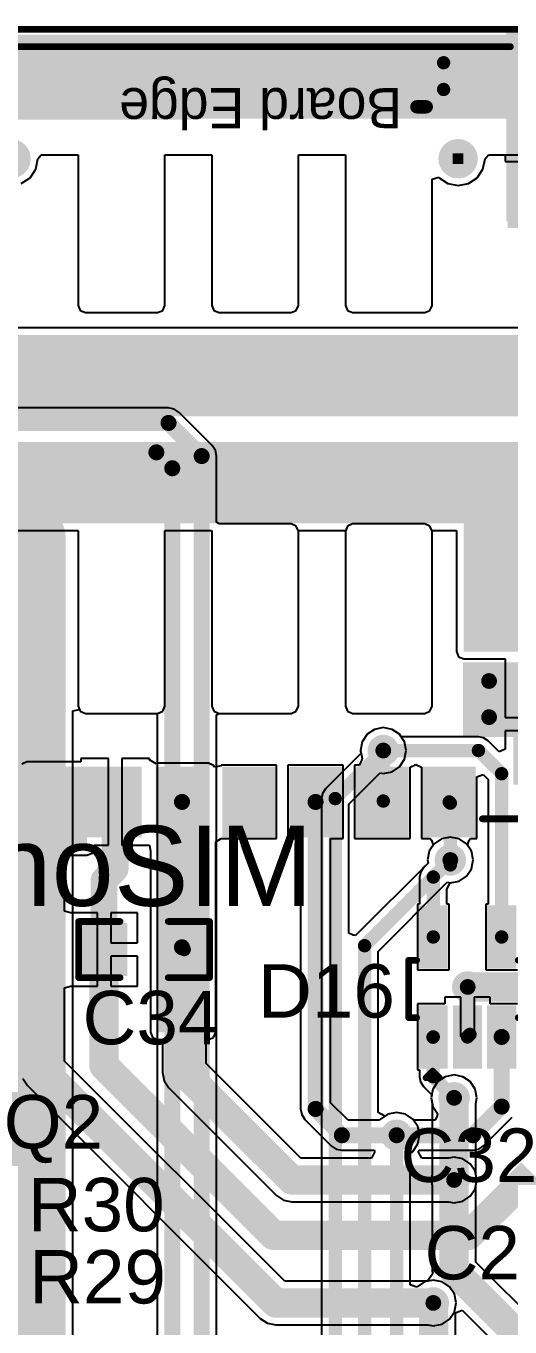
# Model space of a CAD drawing. Header units: millimetres. Extents: x -0.27 to 4.7, y -0.39 to 2.83.
# Drawn here: x 0.64 to 1.003, y 1.792 to 2.766 of the extents above; entities that cross this region are included whole.
import ezdxf

# ---------------------------------------------------------------- set-up
doc = ezdxf.new("R2010")
doc.units = ezdxf.units.MM
doc.header["$MEASUREMENT"] = 0
for name, color, linetype in [('BottomLayer', 5, 'Continuous'), ('BottomSolder', 6, 'Continuous'), ('PadHoleLayer', 156, 'Continuous'), ('TopLayer', 1, 'Continuous'), ('TopOverlay', 2, 'Continuous'), ('TopPaste', 8, 'Continuous'), ('TopSolder', 216, 'Continuous'), ('ViaHoleLayer', 16, 'Continuous')]:
    doc.layers.add(name, color=color, linetype=linetype)
doc.styles.add('Arial', font='', dxfattribs={"height": 0.2})
doc.styles.get('Arial').set_extended_font_data('Arial')

# ---------------------------------------------------------------- blocks, each defined once
blk = doc.blocks.new('XKNANO_113_9')
at = {"layer": 'BottomSolder'}
for points in [[(-0.20085, -0.21214), (-0.19285, -0.21214), (-0.19285, -0.22014), (-0.20085, -0.22014)], [(0.1338, -0.21214), (0.1418, -0.21214), (0.1418, -0.22014), (0.1338, -0.22014)]]:
    blk.add_hatch(color=6, dxfattribs=at).paths.add_polyline_path(points)
at = {"layer": 'PadHoleLayer'}
h = blk.add_hatch(color=156, dxfattribs=at)
edge = h.paths.add_edge_path()
edge.add_arc((-0.19685, -0.21614), 0.01476, 0, 360)
h = blk.add_hatch(color=156, dxfattribs=at)
edge = h.paths.add_edge_path()
edge.add_arc((0.1378, -0.21614), 0.01476, 0, 360)
at = {"layer": 'TopLayer'}
for points in [[(-0.20591, 0.2878), (-0.17441, 0.2878), (-0.17441, 0.24291), (-0.20591, 0.24291)], [(-0.15591, 0.2878), (-0.12441, 0.2878), (-0.12441, 0.24291), (-0.15591, 0.24291)], [(-0.10591, 0.2878), (-0.07441, 0.2878), (-0.07441, 0.24291), (-0.10591, 0.24291)], [(-0.05591, 0.2878), (-0.02441, 0.2878), (-0.02441, 0.24291), (-0.05591, 0.24291)], [(-0.00591, 0.2878), (0.02559, 0.2878), (0.02559, 0.24291), (-0.00591, 0.24291)], [(0.04409, 0.2878), (0.07559, 0.2878), (0.07559, 0.24291), (0.04409, 0.24291)], [(0.0815, 0.2878), (0.11299, 0.2878), (0.11299, 0.24291), (0.0815, 0.24291)], [(-0.26969, 0.24843), (-0.24213, 0.24843), (-0.24213, 0.16575), (-0.26969, 0.16575)], [(0.24213, 0.24843), (0.26969, 0.24843), (0.26969, 0.16575), (0.24213, 0.16575)], [(-0.26969, -0.22402), (-0.24213, -0.22402), (-0.24213, -0.30669), (-0.26969, -0.30669)], [(0.24213, -0.22402), (0.26969, -0.22402), (0.26969, -0.30669), (0.24213, -0.30669)]]:
    blk.add_hatch(color=1, dxfattribs=at).paths.add_polyline_path(points)
at = {"layer": 'TopPaste'}
for points in [[(-0.20591, 0.2878), (-0.17441, 0.2878), (-0.17441, 0.24291), (-0.20591, 0.24291)], [(-0.15591, 0.2878), (-0.12441, 0.2878), (-0.12441, 0.24291), (-0.15591, 0.24291)], [(-0.10591, 0.2878), (-0.07441, 0.2878), (-0.07441, 0.24291), (-0.10591, 0.24291)], [(-0.05591, 0.2878), (-0.02441, 0.2878), (-0.02441, 0.24291), (-0.05591, 0.24291)], [(-0.00591, 0.2878), (0.02559, 0.2878), (0.02559, 0.24291), (-0.00591, 0.24291)], [(0.04409, 0.2878), (0.07559, 0.2878), (0.07559, 0.24291), (0.04409, 0.24291)], [(0.0815, 0.2878), (0.11299, 0.2878), (0.11299, 0.24291), (0.0815, 0.24291)], [(-0.26969, 0.24843), (-0.24213, 0.24843), (-0.24213, 0.16575), (-0.26969, 0.16575)], [(0.24213, 0.24843), (0.26969, 0.24843), (0.26969, 0.16575), (0.24213, 0.16575)], [(-0.26969, -0.22402), (-0.24213, -0.22402), (-0.24213, -0.30669), (-0.26969, -0.30669)], [(0.24213, -0.22402), (0.26969, -0.22402), (0.26969, -0.30669), (0.24213, -0.30669)]]:
    blk.add_hatch(color=8, dxfattribs=at).paths.add_polyline_path(points)
at = {"layer": 'TopSolder'}
for points in [[(-0.20991, 0.2918), (-0.17041, 0.2918), (-0.17041, 0.23891), (-0.20991, 0.23891)], [(-0.15991, 0.2918), (-0.12041, 0.2918), (-0.12041, 0.23891), (-0.15991, 0.23891)], [(-0.10991, 0.2918), (-0.07041, 0.2918), (-0.07041, 0.23891), (-0.10991, 0.23891)], [(-0.05991, 0.2918), (-0.02041, 0.2918), (-0.02041, 0.23891), (-0.05991, 0.23891)], [(-0.00991, 0.2918), (0.02959, 0.2918), (0.02959, 0.23891), (-0.00991, 0.23891)], [(0.04009, 0.2918), (0.07959, 0.2918), (0.07959, 0.23891), (0.04009, 0.23891)], [(0.0775, 0.2918), (0.11699, 0.2918), (0.11699, 0.23891), (0.0775, 0.23891)], [(-0.27369, 0.25243), (-0.23813, 0.25243), (-0.23813, 0.16175), (-0.27369, 0.16175)], [(0.23813, 0.25243), (0.27369, 0.25243), (0.27369, 0.16175), (0.23813, 0.16175)], [(-0.20085, -0.21214), (-0.19285, -0.21214), (-0.19285, -0.22014), (-0.20085, -0.22014)], [(0.1338, -0.21214), (0.1418, -0.21214), (0.1418, -0.22014), (0.1338, -0.22014)], [(-0.27369, -0.22002), (-0.23813, -0.22002), (-0.23813, -0.31069), (-0.27369, -0.31069)], [(0.23813, -0.22002), (0.27369, -0.22002), (0.27369, -0.31069), (0.23813, -0.31069)]]:
    blk.add_hatch(color=216, dxfattribs=at).paths.add_polyline_path(points)
at = {"layer": 'TopOverlay'}
for points, const_width in [([(-0.215, 0.278), (-0.26, 0.278)], 0.005), ([(-0.26, 0.278), (-0.26, 0.258)], 0.005), ([(0.259, 0.278), (0.214, 0.278)], 0.005), ([(0.259, 0.278), (0.259, 0.258)], 0.005), ([(-0.173, -0.255), (-0.186, -0.268)], 0.01), ([(-0.166, -0.255), (-0.173, -0.255)], 0.01), ([(-0.186, -0.268), (-0.186, -0.288)], 0.01), ([(0.236, -0.3), (-0.236, -0.3)], 0.005), ([(0.256, -0.313), (-0.257, -0.313)], 0.005)]:
    blk.add_lwpolyline(points, dxfattribs=dict(at, const_width=const_width))
for points, const_width in [([(-0.26125, 0.278, 1), (-0.25875, 0.278, 1)], 0.0025), ([(-0.26125, 0.278, 1), (-0.25875, 0.278, 1)], 0.0025), ([(-0.21625, 0.278, 1), (-0.21375, 0.278, 1)], 0.0025), ([(0.21275, 0.278, 1), (0.21525, 0.278, 1)], 0.0025), ([(0.25775, 0.278, 1), (0.26025, 0.278, 1)], 0.0025), ([(0.25775, 0.278, 1), (0.26025, 0.278, 1)], 0.0025), ([(-0.26125, 0.258, 1), (-0.25875, 0.258, 1)], 0.0025), ([(0.25775, 0.258, 1), (0.26025, 0.258, 1)], 0.0025), ([(-0.1755, -0.255, 1), (-0.1705, -0.255, 1)], 0.005), ([(-0.1755, -0.255, 1), (-0.1705, -0.255, 1)], 0.005), ([(-0.1685, -0.255, 1), (-0.1635, -0.255, 1)], 0.005), ([(-0.1885, -0.268, 1), (-0.1835, -0.268, 1)], 0.005), ([(-0.1885, -0.268, 1), (-0.1835, -0.268, 1)], 0.005), ([(-0.1885, -0.288, 1), (-0.1835, -0.288, 1)], 0.005), ([(-0.23725, -0.3, 1), (-0.23475, -0.3, 1)], 0.0025), ([(0.23475, -0.3, 1), (0.23725, -0.3, 1)], 0.0025), ([(-0.25825, -0.313, 1), (-0.25575, -0.313, 1)], 0.0025), ([(0.25475, -0.313, 1), (0.25725, -0.313, 1)], 0.0025)]:
    blk.add_lwpolyline(points, format="xyb", close=True, dxfattribs=dict(at, const_width=const_width))
blk.add_text('Board Edge', height=0.03, dxfattribs=at).set_placement((-0.155, -0.269))
blk = doc.blocks.new('SOT_323_5_151')
at = {"layer": 'TopLayer'}
for points in [[(-0.05709, 0.03248), (-0.01772, 0.03248), (-0.01772, 0.0187), (-0.05709, 0.0187)], [(0.01772, 0.03248), (0.05709, 0.03248), (0.05709, 0.0187), (0.01772, 0.0187)], [(-0.05709, 0.00689), (-0.01772, 0.00689), (-0.01772, -0.00689), (-0.05709, -0.00689)], [(-0.05709, -0.0187), (-0.01772, -0.0187), (-0.01772, -0.03248), (-0.05709, -0.03248)], [(0.01772, -0.0187), (0.05709, -0.0187), (0.05709, -0.03248), (0.01772, -0.03248)]]:
    blk.add_hatch(color=1, dxfattribs=at).paths.add_polyline_path(points)
at = {"layer": 'TopPaste'}
for points in [[(-0.05709, 0.03248), (-0.01772, 0.03248), (-0.01772, 0.0187), (-0.05709, 0.0187)], [(0.01772, 0.03248), (0.05709, 0.03248), (0.05709, 0.0187), (0.01772, 0.0187)], [(-0.05709, 0.00689), (-0.01772, 0.00689), (-0.01772, -0.00689), (-0.05709, -0.00689)], [(-0.05709, -0.0187), (-0.01772, -0.0187), (-0.01772, -0.03248), (-0.05709, -0.03248)], [(0.01772, -0.0187), (0.05709, -0.0187), (0.05709, -0.03248), (0.01772, -0.03248)]]:
    blk.add_hatch(color=8, dxfattribs=at).paths.add_polyline_path(points)
at = {"layer": 'TopSolder'}
for points in [[(-0.06109, 0.03648), (-0.01372, 0.03648), (-0.01372, 0.0147), (-0.06109, 0.0147)], [(0.01372, 0.03648), (0.06109, 0.03648), (0.06109, 0.0147), (0.01372, 0.0147)], [(-0.06109, 0.01089), (-0.01372, 0.01089), (-0.01372, -0.01089), (-0.06109, -0.01089)], [(-0.06109, -0.0147), (-0.01372, -0.0147), (-0.01372, -0.03648), (-0.06109, -0.03648)], [(0.01372, -0.0147), (0.06109, -0.0147), (0.06109, -0.03648), (0.01372, -0.03648)]]:
    blk.add_hatch(color=216, dxfattribs=at).paths.add_polyline_path(points)
at = {"layer": 'TopOverlay', "const_width": 0.005}
for points in [[(-0.023, 0.044), (0.02, 0.044)], [(-0.023, 0.044), (-0.023, 0.038)], [(0.02, 0.044), (0.02, 0.038)], [(-0.068, 0.031), (-0.068, 0.021)], [(-0.068, 0.031), (-0.063, 0.026)], [(-0.063, 0.026), (-0.068, 0.021)], [(-0.023, -0.038), (-0.023, -0.044)], [(0.02, -0.038), (0.02, -0.044)], [(-0.023, -0.044), (0.02, -0.044)]]:
    blk.add_lwpolyline(points, dxfattribs=at)
at = {"layer": 'TopOverlay', "const_width": 0.0025}
for points in [[(-0.02425, 0.044, 1), (-0.02175, 0.044, 1)], [(-0.02425, 0.044, 1), (-0.02175, 0.044, 1)], [(-0.02425, 0.038, 1), (-0.02175, 0.038, 1)], [(0.01875, 0.044, 1), (0.02125, 0.044, 1)], [(0.01875, 0.044, 1), (0.02125, 0.044, 1)], [(0.01875, 0.038, 1), (0.02125, 0.038, 1)], [(-0.06925, 0.031, 1), (-0.06675, 0.031, 1)], [(-0.06925, 0.031, 1), (-0.06675, 0.031, 1)], [(-0.06925, 0.021, 1), (-0.06675, 0.021, 1)], [(-0.06925, 0.021, 1), (-0.06675, 0.021, 1)], [(-0.06425, 0.026, 1), (-0.06175, 0.026, 1)], [(-0.06425, 0.026, 1), (-0.06175, 0.026, 1)], [(-0.02425, -0.038, 1), (-0.02175, -0.038, 1)], [(0.01875, -0.038, 1), (0.02125, -0.038, 1)], [(-0.02425, -0.044, 1), (-0.02175, -0.044, 1)], [(-0.02425, -0.044, 1), (-0.02175, -0.044, 1)], [(0.01875, -0.044, 1), (0.02125, -0.044, 1)], [(0.01875, -0.044, 1), (0.02125, -0.044, 1)]]:
    blk.add_lwpolyline(points, format="xyb", close=True, dxfattribs=at)
blk = doc.blocks.new('C___0603_183')
at = {"layer": 'TopLayer'}
for points in [[(-0.015, 0.0175), (-0.015, -0.0175), (-0.045, -0.0175), (-0.045, 0.0175)], [(0.045, 0.0175), (0.045, -0.0175), (0.015, -0.0175), (0.015, 0.0175)]]:
    blk.add_hatch(color=1, dxfattribs=at).paths.add_polyline_path(points)
at = {"layer": 'TopPaste'}
for points in [[(-0.015, 0.0175), (-0.015, -0.0175), (-0.045, -0.0175), (-0.045, 0.0175)], [(0.045, 0.0175), (0.045, -0.0175), (0.015, -0.0175), (0.015, 0.0175)]]:
    blk.add_hatch(color=8, dxfattribs=at).paths.add_polyline_path(points)
at = {"layer": 'TopSolder'}
for points in [[(-0.01264, 0.01986), (-0.01264, -0.01986), (-0.04736, -0.01986), (-0.04736, 0.01986)], [(0.04736, 0.01986), (0.04736, -0.01986), (0.01264, -0.01986), (0.01264, 0.01986)]]:
    blk.add_hatch(color=216, dxfattribs=at).paths.add_polyline_path(points)
at = {"layer": 'TopOverlay', "const_width": 0.005}
for points in [[(-0.049, 0.021), (-0.018, 0.021)], [(-0.049, -0.021), (-0.049, 0.021)], [(0.018, 0.021), (0.049, 0.021)], [(0.049, -0.021), (0.049, 0.021)], [(-0.049, -0.021), (-0.018, -0.021)], [(0.018, -0.021), (0.049, -0.021)]]:
    blk.add_lwpolyline(points, dxfattribs=at)
at = {"layer": 'TopOverlay', "const_width": 0.0025}
for points in [[(-0.05025, 0.021, 1), (-0.04775, 0.021, 1)], [(-0.05025, 0.021, 1), (-0.04775, 0.021, 1)], [(-0.01925, 0.021, 1), (-0.01675, 0.021, 1)], [(0.01675, 0.021, 1), (0.01925, 0.021, 1)], [(0.04775, 0.021, 1), (0.05025, 0.021, 1)], [(0.04775, 0.021, 1), (0.05025, 0.021, 1)], [(-0.05025, -0.021, 1), (-0.04775, -0.021, 1)], [(-0.05025, -0.021, 1), (-0.04775, -0.021, 1)], [(-0.01925, -0.021, 1), (-0.01675, -0.021, 1)], [(0.01675, -0.021, 1), (0.01925, -0.021, 1)], [(0.04775, -0.021, 1), (0.05025, -0.021, 1)], [(0.04775, -0.021, 1), (0.05025, -0.021, 1)]]:
    blk.add_lwpolyline(points, format="xyb", close=True, dxfattribs=at)

msp = doc.modelspace()

# ---------------------------------------------------------------- hatches: boundary and pattern name
at = {"layer": 'BottomLayer'}
msp.add_hatch(color=5, dxfattribs=at).paths.add_polyline_path([(1, 2.62), (1.27382, 2.62), (1.27382, 2.76295), (1, 2.76295)])
h = msp.add_hatch(color=5, dxfattribs=at)
edge = h.paths.add_edge_path()
edge.add_arc((0.987, 2.276), 0.01181, 0, 360)
h = msp.add_hatch(color=5, dxfattribs=at)
edge = h.paths.add_edge_path()
edge.add_arc((0.987, 2.24895), 0.01181, 0, 360)
h = msp.add_hatch(color=5, dxfattribs=at)
edge = h.paths.add_edge_path()
edge.add_arc((0.90782, 2.22395), 0.01181, 0, 360)
h = msp.add_hatch(color=5, dxfattribs=at)
edge = h.paths.add_edge_path()
edge.add_arc((0.958, 2.142), 0.01181, 0, 360)
h = msp.add_hatch(color=5, dxfattribs=at)
edge = h.paths.add_edge_path()
edge.add_arc((0.971, 2.04695), 0.01181, 0, 360)
h = msp.add_hatch(color=5, dxfattribs=at)
edge = h.paths.add_edge_path()
edge.add_arc((0.96082, 1.96395), 0.01181, 0, 360)
h = msp.add_hatch(color=5, dxfattribs=at)
edge = h.paths.add_edge_path()
edge.add_arc((0.91782, 1.93595), 0.01181, 0, 360)
h = msp.add_hatch(color=5, dxfattribs=at)
edge = h.paths.add_edge_path()
edge.add_arc((0.96082, 1.90245), 0.01181, 0, 360)
h = msp.add_hatch(color=5, dxfattribs=at)
edge = h.paths.add_edge_path()
edge.add_arc((0.94527, 1.8104), 0.01181, 0, 360)
at = {"layer": 'BottomSolder'}
h = msp.add_hatch(color=6, dxfattribs=at)
edge = h.paths.add_edge_path()
edge.add_arc((0.987, 2.276), 0.00591, 0, 360)
h = msp.add_hatch(color=6, dxfattribs=at)
edge = h.paths.add_edge_path()
edge.add_arc((0.987, 2.24895), 0.00591, 0, 360)
h = msp.add_hatch(color=6, dxfattribs=at)
edge = h.paths.add_edge_path()
edge.add_arc((0.90782, 2.22395), 0.00591, 0, 360)
h = msp.add_hatch(color=6, dxfattribs=at)
edge = h.paths.add_edge_path()
edge.add_arc((0.958, 2.142), 0.00591, 0, 360)
h = msp.add_hatch(color=6, dxfattribs=at)
edge = h.paths.add_edge_path()
edge.add_arc((0.971, 2.04695), 0.00591, 0, 360)
h = msp.add_hatch(color=6, dxfattribs=at)
edge = h.paths.add_edge_path()
edge.add_arc((0.96082, 1.96395), 0.00591, 0, 360)
h = msp.add_hatch(color=6, dxfattribs=at)
edge = h.paths.add_edge_path()
edge.add_arc((0.91782, 1.93595), 0.00591, 0, 360)
h = msp.add_hatch(color=6, dxfattribs=at)
edge = h.paths.add_edge_path()
edge.add_arc((0.96082, 1.90245), 0.00591, 0, 360)
h = msp.add_hatch(color=6, dxfattribs=at)
edge = h.paths.add_edge_path()
edge.add_arc((0.94527, 1.8104), 0.00591, 0, 360)
at = {"layer": 'TopLayer'}
for points in [[(0.15397, 2.69695), (1.85, 2.69695), (1.85, 2.75995), (0.15397, 2.75995)], [(1, 2.652), (1.849, 2.652), (1.849, 2.70995), (1, 2.70995)], [(1.001, 2.615), (1.192, 2.615), (1.192, 2.674), (1.001, 2.674)], [(0.466, 2.474), (1.123, 2.474), (1.123, 2.535), (0.466, 2.535)], [(0.543, 2.394), (1.094, 2.394), (1.094, 2.455), (0.543, 2.455)], [(0.968, 2.298), (1.094, 2.298), (1.094, 2.431), (0.968, 2.431)], [(0.96744, 2.2899), (0.96744, 2.234), (1.047, 2.234), (1.047, 2.2899)], [(0.641, 2.151), (0.686, 2.151), (0.686, 2.21), (0.641, 2.21)], [(0.739, 2.013), (0.777, 2.013), (0.777, 2.209), (0.739, 2.209)]]:
    msp.add_hatch(color=1, dxfattribs=at).paths.add_polyline_path(points)
h = msp.add_hatch(color=1, dxfattribs=at)
edge = h.paths.add_edge_path()
edge.add_arc((0.987, 2.276), 0.01181, 0, 360)
h = msp.add_hatch(color=1, dxfattribs=at)
edge = h.paths.add_edge_path()
edge.add_arc((0.987, 2.24895), 0.01181, 0, 360)
h = msp.add_hatch(color=1, dxfattribs=at)
edge = h.paths.add_edge_path()
edge.add_arc((0.90782, 2.22395), 0.01181, 0, 360)
h = msp.add_hatch(color=1, dxfattribs=at)
edge = h.paths.add_edge_path()
edge.add_arc((0.958, 2.142), 0.01181, 0, 360)
h = msp.add_hatch(color=1, dxfattribs=at)
edge = h.paths.add_edge_path()
edge.add_arc((0.971, 2.04695), 0.01181, 0, 360)
h = msp.add_hatch(color=1, dxfattribs=at)
edge = h.paths.add_edge_path()
edge.add_arc((0.96082, 1.96395), 0.01181, 0, 360)
h = msp.add_hatch(color=1, dxfattribs=at)
edge = h.paths.add_edge_path()
edge.add_arc((0.91782, 1.93595), 0.01181, 0, 360)
h = msp.add_hatch(color=1, dxfattribs=at)
edge = h.paths.add_edge_path()
edge.add_arc((0.96082, 1.90245), 0.01181, 0, 360)
h = msp.add_hatch(color=1, dxfattribs=at)
edge = h.paths.add_edge_path()
edge.add_arc((0.94527, 1.8104), 0.01181, 0, 360)
at = {"layer": 'TopSolder'}
h = msp.add_hatch(color=216, dxfattribs=at)
edge = h.paths.add_edge_path()
edge.add_arc((0.987, 2.276), 0.00591, 0, 360)
h = msp.add_hatch(color=216, dxfattribs=at)
edge = h.paths.add_edge_path()
edge.add_arc((0.987, 2.24895), 0.00591, 0, 360)
h = msp.add_hatch(color=216, dxfattribs=at)
edge = h.paths.add_edge_path()
edge.add_arc((0.90782, 2.22395), 0.00591, 0, 360)
h = msp.add_hatch(color=216, dxfattribs=at)
edge = h.paths.add_edge_path()
edge.add_arc((0.958, 2.142), 0.00591, 0, 360)
h = msp.add_hatch(color=216, dxfattribs=at)
edge = h.paths.add_edge_path()
edge.add_arc((0.971, 2.04695), 0.00591, 0, 360)
h = msp.add_hatch(color=216, dxfattribs=at)
edge = h.paths.add_edge_path()
edge.add_arc((0.96082, 1.96395), 0.00591, 0, 360)
h = msp.add_hatch(color=216, dxfattribs=at)
edge = h.paths.add_edge_path()
edge.add_arc((0.91782, 1.93595), 0.00591, 0, 360)
h = msp.add_hatch(color=216, dxfattribs=at)
edge = h.paths.add_edge_path()
edge.add_arc((0.96082, 1.90245), 0.00591, 0, 360)
h = msp.add_hatch(color=216, dxfattribs=at)
edge = h.paths.add_edge_path()
edge.add_arc((0.94527, 1.8104), 0.00591, 0, 360)
at = {"layer": 'ViaHoleLayer'}
h = msp.add_hatch(color=16, dxfattribs=at)
edge = h.paths.add_edge_path()
edge.add_arc((0.987, 2.276), 0.00591, 0, 360)
h = msp.add_hatch(color=16, dxfattribs=at)
edge = h.paths.add_edge_path()
edge.add_arc((0.987, 2.24895), 0.00591, 0, 360)
h = msp.add_hatch(color=16, dxfattribs=at)
edge = h.paths.add_edge_path()
edge.add_arc((0.90782, 2.22395), 0.00591, 0, 360)
h = msp.add_hatch(color=16, dxfattribs=at)
edge = h.paths.add_edge_path()
edge.add_arc((0.958, 2.142), 0.00591, 0, 360)
h = msp.add_hatch(color=16, dxfattribs=at)
edge = h.paths.add_edge_path()
edge.add_arc((0.971, 2.04695), 0.00591, 0, 360)
h = msp.add_hatch(color=16, dxfattribs=at)
edge = h.paths.add_edge_path()
edge.add_arc((0.96082, 1.96395), 0.00591, 0, 360)
h = msp.add_hatch(color=16, dxfattribs=at)
edge = h.paths.add_edge_path()
edge.add_arc((0.91782, 1.93595), 0.00591, 0, 360)
h = msp.add_hatch(color=16, dxfattribs=at)
edge = h.paths.add_edge_path()
edge.add_arc((0.96082, 1.90245), 0.00591, 0, 360)
h = msp.add_hatch(color=16, dxfattribs=at)
edge = h.paths.add_edge_path()
edge.add_arc((0.94527, 1.8104), 0.00591, 0, 360)

# ---------------------------------------------------------------- linework, layer by layer
at = {"layer": 'BottomLayer'}
for p, q in [((0.64933, 2.66695), (0.65183, 2.67)), ((0.65183, 2.67), (0.67947, 2.67)), ((0.67947, 2.67), (0.67947, 2.55716)), ((0.74429, 2.55716), (0.74429, 2.67)), ((0.74429, 2.67), (0.77947, 2.67)), ((0.77947, 2.67), (0.77947, 2.55716)), ((0.84429, 2.55716), (0.84429, 2.67)), ((0.84429, 2.67), (0.87947, 2.67)), ((0.87947, 2.67), (0.87947, 2.55716)), ((0.98397, 2.66695), (0.98648, 2.67)), ((0.98648, 2.67), (1.15184, 2.67)), ((0.64343, 2.6527), (0.64779, 2.65924)), ((0.64779, 2.65924), (0.64933, 2.66695)), ((0.97807, 2.6527), (0.98244, 2.65924)), ((0.98244, 2.65924), (0.98397, 2.66695)), ((0.63689, 2.64833), (0.64343, 2.6527)), ((0.94429, 2.65161), (0.94929, 2.65312)), ((0.94429, 2.55716), (0.94429, 2.65161)), ((0.94929, 2.65312), (0.94957, 2.6527)), ((0.94957, 2.6527), (0.95611, 2.64833)), ((0.97153, 2.64833), (0.97807, 2.6527)), ((0.95611, 2.64833), (0.96382, 2.6468)), ((0.96382, 2.6468), (0.97153, 2.64833)), ((0.67947, 2.55716), (0.68105, 2.55333)), ((0.68105, 2.55333), (0.68488, 2.55175)), ((0.68488, 2.55175), (0.73888, 2.55175)), ((0.73888, 2.55175), (0.7427, 2.55333)), ((0.7427, 2.55333), (0.74429, 2.55716)), ((0.77947, 2.55716), (0.78105, 2.55333)), ((0.78105, 2.55333), (0.78488, 2.55175)), ((0.78488, 2.55175), (0.83888, 2.55175)), ((0.83888, 2.55175), (0.8427, 2.55333)), ((0.8427, 2.55333), (0.84429, 2.55716)), ((0.87947, 2.55716), (0.88105, 2.55333)), ((0.88105, 2.55333), (0.88488, 2.55175)), ((0.88488, 2.55175), (0.93888, 2.55175)), ((0.93888, 2.55175), (0.9427, 2.55333)), ((0.9427, 2.55333), (0.94429, 2.55716)), ((0.74708, 2.48037), (0.34994, 2.48037)), ((0.75138, 2.47952), (0.74708, 2.48037)), ((0.74708, 2.48037), (0.74708, 2.48037)), ((0.75501, 2.47709), (0.75138, 2.47952)), ((0.77981, 2.4523), (0.75501, 2.47709)), ((0.78224, 2.44866), (0.77981, 2.4523)), ((0.77981, 2.4523), (0.77981, 2.4523)), ((0.78309, 2.44436), (0.78224, 2.44866)), ((0.78309, 2.39477), (0.78309, 2.44436)), ((0.78309, 2.44436), (0.78309, 2.44436)), ((0.78488, 2.39357), (0.78309, 2.39477)), ((0.83888, 2.39357), (0.78488, 2.39357)), ((0.8427, 2.39199), (0.83888, 2.39357)), ((0.84429, 2.38816), (0.8427, 2.39199)), ((0.84429, 2.25716), (0.84429, 2.38816)), ((0.88105, 2.39199), (0.87947, 2.38816)), ((0.87947, 2.38816), (0.87947, 2.25716)), ((0.88488, 2.39357), (0.88105, 2.39199)), ((0.93888, 2.39357), (0.88488, 2.39357)), ((0.9427, 2.39199), (0.93888, 2.39357)), ((0.94429, 2.38816), (0.9427, 2.39199)), ((0.94429, 2.25716), (0.94429, 2.38816)), ((0.67549, 2.25369), (0.68049, 2.25469)), ((0.67549, 1.34799), (0.67549, 2.25369)), ((0.68049, 2.25469), (0.68105, 2.25333)), ((0.68105, 2.25333), (0.68488, 2.25175)), ((0.68488, 2.25175), (0.73866, 2.25175)), ((0.73866, 2.25175), (0.73866, 1.56489)), ((0.78309, 2.25056), (0.78488, 2.25175)), ((0.78309, 1.57865), (0.78309, 2.25056)), ((0.78488, 2.25175), (0.83888, 2.25175)), ((0.83888, 2.25175), (0.8427, 2.25333)), ((0.8427, 2.25333), (0.84429, 2.25716)), ((0.87947, 2.25716), (0.88105, 2.25333)), ((0.88105, 2.25333), (0.88488, 2.25175)), ((0.88488, 2.25175), (0.93888, 2.25175)), ((0.93888, 2.25175), (0.9427, 2.25333)), ((0.9427, 2.25333), (0.94429, 2.25716)), ((0.90782, 2.24109), (0.90126, 2.23978)), ((0.91438, 2.23978), (0.90782, 2.24109)), ((0.89199, 2.23051), (0.89068, 2.22395)), ((0.8957, 2.23607), (0.89199, 2.23051)), ((0.90126, 2.23978), (0.8957, 2.23607)), ((0.91994, 2.23607), (0.91438, 2.23978)), ((0.92366, 2.23051), (0.91994, 2.23607)), ((0.92496, 2.22395), (0.92366, 2.23051)), ((0.89113, 2.22168), (0.86461, 2.19516)), ((0.89068, 2.22395), (0.89113, 2.22168)), ((0.92366, 2.21739), (0.92496, 2.22395)), ((0.91438, 2.20811), (0.91994, 2.21183)), ((0.91994, 2.21183), (0.92366, 2.21739)), ((0.88202, 2.18373), (0.90555, 2.20726)), ((0.90555, 2.20726), (0.90782, 2.20681)), ((0.90782, 2.20681), (0.91438, 2.20811)), ((0.8624, 2.19185), (0.86163, 2.18795)), ((0.86461, 2.19516), (0.8624, 2.19185)), ((0.86163, 2.18795), (0.86163, 1.55695)), ((0.88202, 2.08716), (0.88202, 2.18373)), ((0.94588, 2.15412), (0.94216, 2.14856)), ((0.95144, 2.15784), (0.94588, 2.15412)), ((0.958, 2.15914), (0.95144, 2.15784)), ((0.96456, 2.15784), (0.958, 2.15914)), ((0.97012, 2.15412), (0.96456, 2.15784)), ((0.97384, 2.14856), (0.97012, 2.15412)), ((0.94216, 2.14856), (0.94086, 2.142)), ((0.97514, 2.142), (0.97384, 2.14856)), ((0.94131, 2.13973), (0.88702, 2.08544)), ((0.94086, 2.142), (0.94131, 2.13973)), ((0.97012, 2.12988), (0.97384, 2.13544)), ((0.97384, 2.13544), (0.97514, 2.142)), ((0.90402, 2.0736), (0.95573, 2.12531)), ((0.95573, 2.12531), (0.958, 2.12486)), ((0.958, 2.12486), (0.96456, 2.12616)), ((0.96456, 2.12616), (0.97012, 2.12988)), ((0.88531, 2.08563), (0.88202, 2.08716)), ((0.88702, 2.08544), (0.88531, 2.08563)), ((0.90402, 1.95296), (0.90402, 2.0736)), ((0.95426, 1.97978), (0.9487, 1.97607)), ((0.96082, 1.98109), (0.95426, 1.97978)), ((0.96738, 1.97978), (0.96082, 1.98109)), ((0.97294, 1.97607), (0.96738, 1.97978)), ((0.94499, 1.97051), (0.94368, 1.96395)), ((0.9487, 1.97607), (0.94499, 1.97051)), ((0.97666, 1.97051), (0.97294, 1.97607)), ((0.97796, 1.96395), (0.97666, 1.97051)), ((0.94368, 1.96395), (0.94451, 1.95979)), ((0.94451, 1.95979), (0.94451, 1.90661)), ((0.97714, 1.95979), (0.97796, 1.96395)), ((0.97714, 1.90661), (0.97714, 1.95979)), ((0.90902, 1.95028), (0.90402, 1.95296)), ((0.91126, 1.95178), (0.90902, 1.95028)), ((0.91782, 1.95309), (0.91126, 1.95178)), ((0.92438, 1.95178), (0.91782, 1.95309)), ((0.92994, 1.94807), (0.92438, 1.95178)), ((0.93366, 1.94251), (0.92994, 1.94807)), ((0.93496, 1.93595), (0.93366, 1.94251)), ((0.92994, 1.92383), (0.93366, 1.92939)), ((0.93366, 1.92939), (0.93496, 1.93595)), ((0.92802, 1.92254), (0.92994, 1.92383)), ((0.92802, 1.82384), (0.92802, 1.92254)), ((0.94451, 1.90661), (0.94368, 1.90245)), ((0.94368, 1.90245), (0.94451, 1.89829)), ((0.97796, 1.90245), (0.97714, 1.90661)), ((0.97714, 1.89829), (0.97796, 1.90245)), ((0.94451, 1.89829), (0.94451, 1.83418)), ((0.97714, 1.84093), (0.97714, 1.89829)), ((1.0652, 1.75287), (0.97714, 1.84093)), ((0.94488, 1.83233), (0.94102, 1.82669)), ((0.94451, 1.83418), (0.94488, 1.83233)), ((0.93302, 1.82232), (0.92802, 1.82384)), ((0.93315, 1.82252), (0.93302, 1.82232)), ((0.93871, 1.82623), (0.93315, 1.82252)), ((0.94102, 1.82669), (0.93871, 1.82623)), ((0.9619, 1.80296), (0.9669, 1.80503)), ((0.9619, 1.77718), (0.9619, 1.80296)), ((0.9669, 1.80503), (1.10253, 1.6694))]:
    msp.add_line(p, q, dxfattribs=at)
for points, const_width in [([(0.34228, 2.46916), (0.74708, 2.46916)], 0.012), ([(0.74708, 2.46916), (0.77188, 2.44436)], 0.012), ([(0.33316, 2.44716), (0.73797, 2.44716)], 0.012), ([(0.73797, 2.44716), (0.74988, 2.43525)], 0.012), ([(0.77188, 1.57401), (0.77188, 2.44436)], 0.012), ([(0.74988, 1.56489), (0.74988, 2.43525)], 0.012), ([(0.42, 2.408), (0.62657, 2.408)], 0.04), ([(0.62657, 2.408), (0.65, 2.38457)], 0.04), ([(0.65, 1.33743), (0.65, 2.38457)], 0.04), ([(0.87182, 2.18795), (0.90782, 2.22395)], 0.01), ([(0.87182, 1.55695), (0.87182, 2.18795)], 0.01), ([(0.89382, 2.07782), (0.958, 2.142)], 0.01), ([(0.89382, 1.57218), (0.89382, 2.07782)], 0.01), ([(0.971, 2.04695), (1.02788, 2.04695)], 0.022), ([(0.96082, 1.90245), (0.96082, 1.96395)], 0.022), ([(0.91782, 1.59495), (0.91782, 1.93595)], 0.01), ([(0.96082, 1.83418), (0.96082, 1.90245)], 0.022), ([(0.96082, 1.83418), (1.117, 1.678)], 0.022), ([(0.94527, 1.8104), (0.94558, 1.81009)], 0.022), ([(0.94558, 1.77042), (0.94558, 1.81009)], 0.022)]:
    msp.add_lwpolyline(points, dxfattribs=dict(at, const_width=const_width))
for points, const_width in [([(0.74408, 2.46916, 1), (0.75008, 2.46916, 1)], 0.006), ([(0.74408, 2.46916, 1), (0.75008, 2.46916, 1)], 0.006), ([(0.73497, 2.44716, 1), (0.74097, 2.44716, 1)], 0.006), ([(0.73497, 2.44716, 1), (0.74097, 2.44716, 1)], 0.006), ([(0.76888, 2.44436, 1), (0.77488, 2.44436, 1)], 0.006), ([(0.76888, 2.44436, 1), (0.77488, 2.44436, 1)], 0.006), ([(0.74688, 2.43525, 1), (0.75288, 2.43525, 1)], 0.006), ([(0.74688, 2.43525, 1), (0.75288, 2.43525, 1)], 0.006), ([(0.61657, 2.408, 1), (0.63657, 2.408, 1)], 0.02), ([(0.61657, 2.408, 1), (0.63657, 2.408, 1)], 0.02), ([(0.64, 2.38457, 1), (0.66, 2.38457, 1)], 0.02), ([(0.64, 2.38457, 1), (0.66, 2.38457, 1)], 0.02), ([(0.90532, 2.22395, 1), (0.91032, 2.22395, 1)], 0.005), ([(0.86932, 2.18795, 1), (0.87432, 2.18795, 1)], 0.005), ([(0.86932, 2.18795, 1), (0.87432, 2.18795, 1)], 0.005), ([(0.9555, 2.142, 1), (0.9605, 2.142, 1)], 0.005), ([(0.89132, 2.07782, 1), (0.89632, 2.07782, 1)], 0.005), ([(0.89132, 2.07782, 1), (0.89632, 2.07782, 1)], 0.005), ([(0.9655, 2.04695, 1), (0.9765, 2.04695, 1)], 0.011), ([(0.95532, 1.96395, 1), (0.96632, 1.96395, 1)], 0.011), ([(0.91532, 1.93595, 1), (0.92032, 1.93595, 1)], 0.005), ([(0.95532, 1.90245, 1), (0.96632, 1.90245, 1)], 0.011), ([(0.95532, 1.90245, 1), (0.96632, 1.90245, 1)], 0.011), ([(0.95532, 1.83418, 1), (0.96632, 1.83418, 1)], 0.011), ([(0.95532, 1.83418, 1), (0.96632, 1.83418, 1)], 0.011), ([(0.93977, 1.8104, 1), (0.95077, 1.8104, 1)], 0.011), ([(0.94008, 1.81009, 1), (0.95108, 1.81009, 1)], 0.011), ([(0.94008, 1.81009, 1), (0.95108, 1.81009, 1)], 0.011)]:
    msp.add_lwpolyline(points, format="xyb", close=True, dxfattribs=dict(at, const_width=const_width))
at = {"layer": 'TopLayer'}
for p, q in [((0.64933, 2.66695), (0.65183, 2.67)), ((0.65183, 2.67), (0.67947, 2.67)), ((0.67947, 2.67), (0.67947, 2.55716)), ((0.74429, 2.55716), (0.74429, 2.67)), ((0.74429, 2.67), (0.77947, 2.67)), ((0.77947, 2.67), (0.77947, 2.55716)), ((0.84429, 2.55716), (0.84429, 2.67)), ((0.84429, 2.67), (0.87947, 2.67)), ((0.87947, 2.67), (0.87947, 2.55716)), ((0.98397, 2.66695), (0.98648, 2.67)), ((0.98648, 2.67), (0.9991, 2.67)), ((0.9991, 2.67), (0.9991, 2.66482)), ((0.64343, 2.6527), (0.64779, 2.65924)), ((0.64779, 2.65924), (0.64933, 2.66695)), ((0.97807, 2.6527), (0.98244, 2.65924)), ((0.98244, 2.65924), (0.98397, 2.66695)), ((0.9991, 2.66482), (1.04666, 2.66482)), ((0.63689, 2.64833), (0.64343, 2.6527)), ((0.94429, 2.65161), (0.94929, 2.65312)), ((0.94429, 2.55716), (0.94429, 2.65161)), ((0.94929, 2.65312), (0.94957, 2.6527)), ((0.94957, 2.6527), (0.95611, 2.64833)), ((0.97153, 2.64833), (0.97807, 2.6527)), ((0.95611, 2.64833), (0.96382, 2.6468)), ((0.96382, 2.6468), (0.97153, 2.64833)), ((0.67947, 2.55716), (0.68105, 2.55333)), ((0.68105, 2.55333), (0.68488, 2.55175)), ((0.68488, 2.55175), (0.73888, 2.55175)), ((0.73888, 2.55175), (0.7427, 2.55333)), ((0.7427, 2.55333), (0.74429, 2.55716)), ((0.77947, 2.55716), (0.78105, 2.55333)), ((0.78105, 2.55333), (0.78488, 2.55175)), ((0.78488, 2.55175), (0.83888, 2.55175)), ((0.83888, 2.55175), (0.8427, 2.55333)), ((0.8427, 2.55333), (0.84429, 2.55716)), ((0.87947, 2.55716), (0.88105, 2.55333)), ((0.88105, 2.55333), (0.88488, 2.55175)), ((0.88488, 2.55175), (0.93888, 2.55175)), ((0.93888, 2.55175), (0.9427, 2.55333)), ((0.9427, 2.55333), (0.94429, 2.55716)), ((1.17473, 2.54041), (0.466, 2.54041)), ((0.61641, 2.38859), (0.67918, 2.38859)), ((0.67918, 2.38859), (0.67947, 2.38816)), ((0.67947, 2.38816), (0.67947, 2.25716)), ((0.74429, 2.38816), (0.74457, 2.38859)), ((0.74429, 2.25716), (0.74429, 2.38816)), ((0.74457, 2.38859), (0.77918, 2.38859)), ((0.77918, 2.38859), (0.77947, 2.38816)), ((0.77947, 2.38816), (0.77947, 2.25716)), ((0.84429, 2.38816), (0.84457, 2.38859)), ((0.84429, 2.25716), (0.84429, 2.38816)), ((0.84457, 2.38859), (0.87918, 2.38859)), ((0.87918, 2.38859), (0.87947, 2.38816)), ((0.87947, 2.38816), (0.87947, 2.25716)), ((0.94429, 2.38816), (0.94457, 2.38859)), ((0.94429, 2.25716), (0.94429, 2.38816)), ((0.94457, 2.38859), (0.96259, 2.38859)), ((0.96259, 2.38859), (0.96259, 2.298)), ((0.96259, 2.298), (0.96417, 2.29417)), ((0.96417, 2.29417), (0.968, 2.29259)), ((0.968, 2.29259), (0.9991, 2.29259)), ((0.9991, 2.29259), (0.9991, 2.24872)), ((0.67947, 2.25716), (0.68105, 2.25333)), ((0.68105, 2.25333), (0.68488, 2.25175)), ((0.68488, 2.25175), (0.73888, 2.25175)), ((0.73888, 2.25175), (0.7427, 2.25333)), ((0.7427, 2.25333), (0.74429, 2.25716)), ((0.77947, 2.25716), (0.78105, 2.25333)), ((0.78105, 2.25333), (0.78488, 2.25175)), ((0.78488, 2.25175), (0.83888, 2.25175)), ((0.83888, 2.25175), (0.8427, 2.25333)), ((0.8427, 2.25333), (0.84429, 2.25716)), ((0.87947, 2.25716), (0.88105, 2.25333)), ((0.88105, 2.25333), (0.88488, 2.25175)), ((0.88488, 2.25175), (0.93888, 2.25175)), ((0.93888, 2.25175), (0.9427, 2.25333)), ((0.9427, 2.25333), (0.94429, 2.25716)), ((0.90782, 2.24109), (0.90126, 2.23978)), ((0.91438, 2.23978), (0.90782, 2.24109)), ((0.9991, 2.24872), (1.02288, 2.24872)), ((0.89199, 2.23051), (0.89068, 2.22395)), ((0.8957, 2.23607), (0.89199, 2.23051)), ((0.90126, 2.23978), (0.8957, 2.23607)), ((0.91994, 2.23607), (0.91438, 2.23978)), ((0.92123, 2.23414), (0.91994, 2.23607)), ((0.97905, 2.23414), (0.92123, 2.23414)), ((0.98295, 2.23337), (0.97905, 2.23414)), ((0.98626, 2.23116), (0.98295, 2.23337)), ((0.99448, 2.22294), (0.98626, 2.23116)), ((1.01788, 2.23872), (0.9991, 2.23872)), ((0.9991, 2.23872), (0.9991, 2.22485)), ((0.89068, 2.22395), (0.89189, 2.21789)), ((0.9991, 2.22485), (0.99448, 2.22294)), ((0.641, 2.21541), (0.63717, 2.21383)), ((0.68138, 2.21541), (0.641, 2.21541)), ((0.70213, 2.21789), (0.68138, 2.21789)), ((0.68138, 2.21789), (0.68138, 2.21541)), ((0.70213, 2.18545), (0.70213, 2.21789)), ((0.73288, 2.21789), (0.71213, 2.21789)), ((0.71213, 2.21789), (0.71213, 2.18545)), ((0.73288, 2.21706), (0.73288, 2.21789)), ((0.73788, 2.21395), (0.73288, 2.21706)), ((0.739, 2.21441), (0.73788, 2.21395)), ((0.777, 2.21441), (0.739, 2.21441)), ((0.78083, 2.21283), (0.777, 2.21441)), ((0.78138, 2.21149), (0.78083, 2.21283)), ((0.78638, 2.21248), (0.78138, 2.21149)), ((0.82788, 2.21289), (0.78638, 2.21289)), ((0.78638, 2.21289), (0.78638, 2.21248)), ((0.82788, 2.15801), (0.82788, 2.21289)), ((0.87788, 2.21289), (0.83638, 2.21289)), ((0.83638, 2.21289), (0.83638, 2.15801)), ((0.87788, 2.15801), (0.87788, 2.21289)), ((0.88969, 2.21289), (0.88638, 2.21289)), ((0.88638, 2.21289), (0.88638, 2.15801)), ((0.89161, 2.2165), (0.88969, 2.21289)), ((0.89189, 2.21789), (0.89161, 2.2165)), ((0.92788, 2.21147), (0.93213, 2.21339)), ((0.92788, 2.15801), (0.92788, 2.21147)), ((0.93213, 2.21339), (0.93638, 2.21147)), ((0.93638, 2.21147), (0.93638, 2.15801)), ((0.97788, 2.20417), (0.9825, 2.20608)), ((0.97788, 2.15801), (0.97788, 2.20417)), ((0.9825, 2.20608), (0.98622, 2.20236)), ((0.98622, 2.20236), (0.98622, 2.10904)), ((0.70213, 2.15301), (0.70213, 2.18545)), ((0.71213, 2.18545), (0.71213, 2.15301)), ((0.69141, 2.151), (0.69141, 2.15301)), ((0.69141, 2.15301), (0.70213, 2.15301)), ((0.71213, 2.15301), (0.73288, 2.15301)), ((0.73288, 2.15301), (0.73359, 2.14831)), ((0.78241, 2.15552), (0.78638, 2.15801)), ((0.78241, 2.013), (0.78241, 2.15552)), ((0.78638, 2.15801), (0.78741, 2.15801)), ((0.78741, 2.15801), (0.82788, 2.15801)), ((0.83638, 2.15801), (0.84591, 2.15801)), ((0.84591, 2.15801), (0.84591, 1.95564)), ((0.86835, 1.96029), (0.86835, 2.15801)), ((0.86835, 2.15801), (0.87788, 2.15801)), ((0.88638, 2.15801), (0.92788, 2.15801)), ((0.93638, 2.15801), (0.94292, 2.15801)), ((0.94514, 2.15301), (0.94216, 2.14856)), ((0.94292, 2.15801), (0.94379, 2.15688)), ((0.94379, 2.15688), (0.94514, 2.15301)), ((0.97086, 2.15301), (0.97221, 2.15688)), ((0.97384, 2.14856), (0.97086, 2.15301)), ((0.97221, 2.15688), (0.97308, 2.15801)), ((0.97308, 2.15801), (0.97788, 2.15801)), ((0.66931, 2.10363), (0.66931, 2.14559)), ((0.66931, 2.14559), (0.686, 2.14559)), ((0.686, 2.14559), (0.68983, 2.14717)), ((0.68983, 2.14717), (0.69141, 2.151)), ((0.73359, 2.14831), (0.73359, 2.013)), ((0.94216, 2.14856), (0.94086, 2.142)), ((0.97514, 2.142), (0.97384, 2.14856)), ((0.93581, 2.13313), (0.93504, 2.12923)), ((0.93802, 2.13644), (0.93581, 2.13313)), ((0.94131, 2.13973), (0.93802, 2.13644)), ((0.94086, 2.142), (0.94131, 2.13973)), ((0.97012, 2.12988), (0.97384, 2.13544)), ((0.97384, 2.13544), (0.97514, 2.142)), ((0.93504, 2.12923), (0.93504, 2.10904)), ((0.95543, 2.12027), (0.958, 2.12486)), ((0.958, 2.12486), (0.96456, 2.12616)), ((0.96456, 2.12616), (0.97012, 2.12988)), ((0.95543, 2.10904), (0.95543, 2.12027)), ((0.67382, 2.10245), (0.66931, 2.10363)), ((0.93504, 2.10904), (0.93334, 2.10904)), ((0.93334, 2.10904), (0.93334, 2.05967)), ((0.95712, 2.10904), (0.95543, 2.10904)), ((0.95712, 2.05967), (0.95712, 2.10904)), ((0.98622, 2.10904), (0.98452, 2.10904)), ((0.98452, 2.10904), (0.98452, 2.05967)), ((0.67431, 2.10245), (0.67382, 2.10245)), ((0.69382, 2.10245), (0.67431, 2.10245)), ((0.69382, 2.07495), (0.69382, 2.10245)), ((0.72382, 2.10245), (0.70382, 2.10245)), ((0.70382, 2.10245), (0.70382, 2.07995)), ((0.72382, 2.07995), (0.72382, 2.10245)), ((0.69382, 2.04745), (0.69382, 2.07495)), ((0.70382, 2.07995), (0.72382, 2.07995)), ((0.72382, 2.06995), (0.70382, 2.06995)), ((0.70382, 2.06995), (0.70382, 2.04745)), ((0.72382, 2.04745), (0.72382, 2.06995)), ((0.93334, 2.05967), (0.95712, 2.05967)), ((0.98452, 2.05967), (1.0083, 2.05967)), ((0.66931, 2.04626), (0.67382, 2.04745)), ((0.66931, 1.99146), (0.66931, 2.04626)), ((0.67382, 2.04745), (0.67431, 2.04745)), ((0.67431, 2.04745), (0.69382, 2.04745)), ((0.70382, 2.04745), (0.72382, 2.04745)), ((0.96582, 2.03923), (0.95393, 2.03923)), ((0.95393, 2.03923), (0.95393, 2.03423)), ((0.96582, 2.00955), (0.96582, 2.03923)), ((0.98771, 2.03923), (0.97582, 2.03923)), ((0.97582, 2.03923), (0.97582, 2.00955)), ((0.98771, 2.03423), (0.98771, 2.03923)), ((0.95393, 2.03423), (0.93334, 2.03423)), ((0.93334, 2.03423), (0.93334, 1.98486)), ((1.0083, 2.03423), (0.98771, 2.03423)), ((0.73359, 2.013), (0.73517, 2.00917)), ((0.73517, 2.00917), (0.739, 2.00759)), ((0.739, 2.00759), (0.74251, 2.00759)), ((0.74251, 2.00759), (0.74251, 1.98295)), ((0.77514, 1.98971), (0.77514, 2.00759)), ((0.77514, 2.00759), (0.777, 2.00759)), ((0.777, 2.00759), (0.78083, 2.00917)), ((0.78083, 2.00917), (0.78241, 2.013)), ((0.97582, 2.00955), (0.96582, 2.00955)), ((0.83406, 1.82671), (0.66931, 1.99146)), ((0.84608, 1.91876), (0.77514, 1.98971)), ((0.63793, 1.97846), (0.64146, 1.97316)), ((0.74251, 1.98295), (0.74375, 1.97671)), ((0.93334, 1.98486), (0.93483, 1.98486)), ((0.93483, 1.98486), (0.93483, 1.97974)), ((0.93483, 1.97974), (0.93561, 1.97584)), ((0.64146, 1.97316), (0.81577, 1.79886)), ((0.74375, 1.97671), (0.74729, 1.97141)), ((0.74729, 1.97141), (0.82779, 1.89091)), ((0.93561, 1.97584), (0.93782, 1.97253)), ((0.93782, 1.97253), (0.94413, 1.96622)), ((0.88147, 1.94716), (0.86835, 1.96029)), ((0.94413, 1.96622), (0.94368, 1.96395)), ((0.94368, 1.96395), (0.94499, 1.95739)), ((0.84591, 1.95564), (0.84591, 1.95564)), ((0.84591, 1.95564), (0.84677, 1.95135)), ((0.84677, 1.95135), (0.8492, 1.94771)), ((0.9057, 1.94807), (0.9051, 1.94716)), ((0.91126, 1.95178), (0.9057, 1.94807)), ((0.91782, 1.95309), (0.91126, 1.95178)), ((0.92438, 1.95178), (0.91782, 1.95309)), ((0.92994, 1.94807), (0.92438, 1.95178)), ((0.93055, 1.94716), (0.92994, 1.94807)), ((0.94499, 1.95739), (0.94848, 1.95216)), ((0.94809, 1.95041), (0.94668, 1.94716)), ((0.94848, 1.95216), (0.94809, 1.95041)), ((0.98288, 1.92802), (1.00434, 1.94948)), ((0.8492, 1.94771), (0.86889, 1.92802)), ((0.9051, 1.94716), (0.88147, 1.94716)), ((0.94668, 1.94716), (0.93055, 1.94716)), ((0.89907, 1.91876), (0.84608, 1.91876)), ((0.86889, 1.92802), (0.86889, 1.92802)), ((0.86889, 1.92802), (0.87253, 1.92559)), ((0.87253, 1.92559), (0.87682, 1.92473)), ((0.87682, 1.92473), (0.87682, 1.92473)), ((0.87682, 1.92473), (0.90087, 1.92473)), ((0.90159, 1.92376), (0.89907, 1.91876)), ((0.90087, 1.92473), (0.90159, 1.92376)), ((0.93405, 1.92376), (0.93477, 1.92473)), ((0.93657, 1.91876), (0.93405, 1.92376)), ((0.93477, 1.92473), (0.97495, 1.92473)), ((0.95667, 1.91876), (0.93657, 1.91876)), ((0.96082, 1.91959), (0.95667, 1.91876)), ((0.96738, 1.91828), (0.96082, 1.91959)), ((0.97495, 1.92473), (0.97924, 1.92559)), ((0.97495, 1.92473), (0.97495, 1.92473)), ((0.97924, 1.92559), (0.98288, 1.92802)), ((0.97294, 1.91457), (0.96738, 1.91828)), ((0.97666, 1.90901), (0.97294, 1.91457)), ((0.97796, 1.90245), (0.97666, 1.90901)), ((0.97666, 1.89589), (0.97796, 1.90245)), ((0.82779, 1.89091), (0.83308, 1.88738)), ((0.96738, 1.88661), (0.97294, 1.89033)), ((0.97294, 1.89033), (0.97666, 1.89589)), ((0.83308, 1.88738), (0.83932, 1.88614)), ((0.83932, 1.88614), (0.95667, 1.88614)), ((0.95667, 1.88614), (0.96082, 1.88531)), ((0.96082, 1.88531), (0.96738, 1.88661)), ((0.94112, 1.82671), (0.83406, 1.82671)), ((0.94527, 1.82754), (0.94112, 1.82671)), ((0.95183, 1.82623), (0.94527, 1.82754)), ((0.95739, 1.82252), (0.95183, 1.82623)), ((0.96111, 1.81696), (0.95739, 1.82252)), ((0.96241, 1.8104), (0.96111, 1.81696)), ((0.95739, 1.79828), (0.96111, 1.80384)), ((0.96111, 1.80384), (0.96241, 1.8104)), ((0.81577, 1.79886), (0.82106, 1.79533)), ((0.82106, 1.79533), (0.8273, 1.79408)), ((0.8273, 1.79408), (0.94112, 1.79408)), ((0.94112, 1.79408), (0.94527, 1.79326)), ((0.94527, 1.79326), (0.95183, 1.79456)), ((0.95183, 1.79456), (0.95739, 1.79828))]:
    msp.add_line(p, q, dxfattribs=at)
for points, const_width in [([(0.76132, 2.72845), (1.02288, 2.72845)], 0.04), ([(0.51107, 2.71616), (0.76132, 2.71616)], 0.04), ([(0.90782, 2.22395), (0.97905, 2.22395)], 0.01), ([(0.90782, 2.18615), (0.90782, 2.22395)], 0.01), ([(0.97905, 2.22395), (0.99641, 2.20659)], 0.01), ([(0.99641, 2.08435), (0.99641, 2.20659)], 0.01), ([(0.66973, 2.17876), (0.66973, 2.18545)], 0.022), ([(0.70713, 2.18545), (0.70881, 2.18713)], 0.025), ([(0.70713, 2.13526), (0.70713, 2.18545)], 0.02), ([(0.75713, 2.07664), (0.75713, 2.18545)], 0.012), ([(0.85713, 1.95564), (0.85713, 2.18545)], 0.012), ([(0.653, 2.16203), (0.66973, 2.17876)], 0.022), ([(0.95713, 2.18545), (0.958, 2.18458)], 0.01), ([(0.958, 2.13831), (0.958, 2.18458)], 0.01), ([(0.653, 1.9847), (0.653, 2.16203)], 0.022), ([(0.69882, 2.12695), (0.70713, 2.13526)], 0.02), ([(0.94523, 2.12923), (0.958, 2.142)], 0.01), ([(0.69882, 2.07495), (0.69882, 2.12695)], 0.02), ([(0.94523, 2.08435), (0.94523, 2.12923)], 0.01), ([(0.69882, 1.98795), (0.69882, 2.07495)], 0.022), ([(0.75882, 1.98295), (0.75882, 2.07495)], 0.022), ([(0.75713, 2.07664), (0.75882, 2.07495)], 0.01), ([(0.97082, 2.00955), (0.97082, 2.04695)], 0.01), ([(0.97082, 2.00955), (0.97271, 2.01144)], 0.01), ([(0.94503, 2.00934), (0.94523, 2.00955)], 0.01), ([(0.94503, 1.97974), (0.94503, 2.00934)], 0.01), ([(0.99641, 1.95741), (0.99641, 2.00955)], 0.012), ([(0.69882, 1.98795), (0.82577, 1.861)], 0.022), ([(0.653, 1.9847), (0.8273, 1.8104)], 0.022), ([(0.75882, 1.98295), (0.83932, 1.90245)], 0.022), ([(0.94503, 1.97974), (0.96082, 1.96395)], 0.01), ([(0.85713, 1.95564), (0.87682, 1.93595)], 0.012), ([(0.97495, 1.93595), (0.99641, 1.95741)], 0.012), ([(0.87682, 1.93595), (0.91782, 1.93595)], 0.012), ([(0.91782, 1.93595), (0.97495, 1.93595)], 0.012), ([(0.97187, 1.861), (1.01882, 1.90795)], 0.022), ([(0.83932, 1.90245), (0.96082, 1.90245)], 0.022), ([(0.82577, 1.861), (0.97187, 1.861)], 0.022), ([(0.8273, 1.8104), (0.94527, 1.8104)], 0.022)]:
    msp.add_lwpolyline(points, dxfattribs=dict(at, const_width=const_width))
for points, const_width in [([(0.75132, 2.72845, 1), (0.77132, 2.72845, 1)], 0.02), ([(0.75132, 2.71616, 1), (0.77132, 2.71616, 1)], 0.02), ([(0.90532, 2.22395, 1), (0.91032, 2.22395, 1)], 0.005), ([(0.90532, 2.22395, 1), (0.91032, 2.22395, 1)], 0.005), ([(0.97655, 2.22395, 1), (0.98155, 2.22395, 1)], 0.005), ([(0.97655, 2.22395, 1), (0.98155, 2.22395, 1)], 0.005), ([(0.99391, 2.20659, 1), (0.99891, 2.20659, 1)], 0.005), ([(0.99391, 2.20659, 1), (0.99891, 2.20659, 1)], 0.005), ([(0.66423, 2.18545, 1), (0.67523, 2.18545, 1)], 0.011), ([(0.70088, 2.18545, 1), (0.71338, 2.18545, 1)], 0.0125), ([(0.70256, 2.18713, 1), (0.71506, 2.18713, 1)], 0.0125), ([(0.70213, 2.18545, 1), (0.71213, 2.18545, 1)], 0.01), ([(0.75413, 2.18545, 1), (0.76013, 2.18545, 1)], 0.006), ([(0.85413, 2.18545, 1), (0.86013, 2.18545, 1)], 0.006), ([(0.66423, 2.17876, 1), (0.67523, 2.17876, 1)], 0.011), ([(0.66423, 2.17876, 1), (0.67523, 2.17876, 1)], 0.011), ([(0.90532, 2.18615, 1), (0.91032, 2.18615, 1)], 0.005), ([(0.95463, 2.18545, 1), (0.95963, 2.18545, 1)], 0.005), ([(0.9555, 2.18458, 1), (0.9605, 2.18458, 1)], 0.005), ([(0.9555, 2.18458, 1), (0.9605, 2.18458, 1)], 0.005), ([(0.6475, 2.16203, 1), (0.6585, 2.16203, 1)], 0.011), ([(0.6475, 2.16203, 1), (0.6585, 2.16203, 1)], 0.011), ([(0.70213, 2.13526, 1), (0.71213, 2.13526, 1)], 0.01), ([(0.70213, 2.13526, 1), (0.71213, 2.13526, 1)], 0.01), ([(0.9555, 2.142, 1), (0.9605, 2.142, 1)], 0.005), ([(0.9555, 2.13831, 1), (0.9605, 2.13831, 1)], 0.005), ([(0.69382, 2.12695, 1), (0.70382, 2.12695, 1)], 0.01), ([(0.69382, 2.12695, 1), (0.70382, 2.12695, 1)], 0.01), ([(0.94273, 2.12923, 1), (0.94773, 2.12923, 1)], 0.005), ([(0.94273, 2.12923, 1), (0.94773, 2.12923, 1)], 0.005), ([(0.69332, 2.07495, 1), (0.70432, 2.07495, 1)], 0.011), ([(0.69382, 2.07495, 1), (0.70382, 2.07495, 1)], 0.01), ([(0.75332, 2.07495, 1), (0.76432, 2.07495, 1)], 0.011), ([(0.94273, 2.08435, 1), (0.94773, 2.08435, 1)], 0.005), ([(0.99391, 2.08435, 1), (0.99891, 2.08435, 1)], 0.005), ([(0.75413, 2.07664, 1), (0.76013, 2.07664, 1)], 0.006), ([(0.75463, 2.07664, 1), (0.75963, 2.07664, 1)], 0.005), ([(0.75632, 2.07495, 1), (0.76132, 2.07495, 1)], 0.005), ([(0.96832, 2.04695, 1), (0.97332, 2.04695, 1)], 0.005), ([(0.97021, 2.01144, 1), (0.97521, 2.01144, 1)], 0.005), ([(0.94253, 2.00934, 1), (0.94753, 2.00934, 1)], 0.005), ([(0.94253, 2.00934, 1), (0.94753, 2.00934, 1)], 0.005), ([(0.94273, 2.00955, 1), (0.94773, 2.00955, 1)], 0.005), ([(0.96832, 2.00955, 1), (0.97332, 2.00955, 1)], 0.005), ([(0.96832, 2.00955, 1), (0.97332, 2.00955, 1)], 0.005), ([(0.99341, 2.00955, 1), (0.99941, 2.00955, 1)], 0.006), ([(0.69332, 1.98795, 1), (0.70432, 1.98795, 1)], 0.011), ([(0.69332, 1.98795, 1), (0.70432, 1.98795, 1)], 0.011), ([(0.6475, 1.9847, 1), (0.6585, 1.9847, 1)], 0.011), ([(0.6475, 1.9847, 1), (0.6585, 1.9847, 1)], 0.011), ([(0.75332, 1.98295, 1), (0.76432, 1.98295, 1)], 0.011), ([(0.75332, 1.98295, 1), (0.76432, 1.98295, 1)], 0.011), ([(0.94253, 1.97974, 1), (0.94753, 1.97974, 1)], 0.005), ([(0.94253, 1.97974, 1), (0.94753, 1.97974, 1)], 0.005), ([(0.95832, 1.96395, 1), (0.96332, 1.96395, 1)], 0.005), ([(0.85413, 1.95564, 1), (0.86013, 1.95564, 1)], 0.006), ([(0.85413, 1.95564, 1), (0.86013, 1.95564, 1)], 0.006), ([(0.99341, 1.95741, 1), (0.99941, 1.95741, 1)], 0.006), ([(0.99341, 1.95741, 1), (0.99941, 1.95741, 1)], 0.006), ([(0.87382, 1.93595, 1), (0.87982, 1.93595, 1)], 0.006), ([(0.87382, 1.93595, 1), (0.87982, 1.93595, 1)], 0.006), ([(0.91482, 1.93595, 1), (0.92082, 1.93595, 1)], 0.006), ([(0.91482, 1.93595, 1), (0.92082, 1.93595, 1)], 0.006), ([(0.97195, 1.93595, 1), (0.97795, 1.93595, 1)], 0.006), ([(0.97195, 1.93595, 1), (0.97795, 1.93595, 1)], 0.006), ([(0.83382, 1.90245, 1), (0.84482, 1.90245, 1)], 0.011), ([(0.83382, 1.90245, 1), (0.84482, 1.90245, 1)], 0.011), ([(0.95532, 1.90245, 1), (0.96632, 1.90245, 1)], 0.011), ([(0.82027, 1.861, 1), (0.83127, 1.861, 1)], 0.011), ([(0.82027, 1.861, 1), (0.83127, 1.861, 1)], 0.011), ([(0.96637, 1.861, 1), (0.97737, 1.861, 1)], 0.011), ([(0.96637, 1.861, 1), (0.97737, 1.861, 1)], 0.011), ([(0.8218, 1.8104, 1), (0.8328, 1.8104, 1)], 0.011), ([(0.8218, 1.8104, 1), (0.8328, 1.8104, 1)], 0.011), ([(0.93977, 1.8104, 1), (0.95077, 1.8104, 1)], 0.011)]:
    msp.add_lwpolyline(points, format="xyb", close=True, dxfattribs=dict(at, const_width=const_width))

# ---------------------------------------------------------------- block references
for name, p, rotation in [('XKNANO_113_9', (0.76697, 2.45081), 180), ('SOT_323_5_151', (0.97082, 2.04695), 90)]:
    msp.add_blockref(name, p, dxfattribs=dict(rotation=rotation))
msp.add_blockref('C___0603_183', (0.72882, 2.07495))

# ---------------------------------------------------------------- texts
at = {"layer": 'TopOverlay', "style": 'Arial'}
for s, height, p in [('NanoSIM', 0.06, (0.50582, 2.10765)), ('D16', 0.04, (0.81402, 2.02401)), ('C34', 0.04, (0.68268, 2.00401)), ('Q2', 0.04, (0.62368, 1.92601)), ('C32', 0.04, (0.92068, 1.90101)), ('R30', 0.04, (0.64168, 1.86401)), ('C29', 0.04, (0.93868, 1.82801)), ('R29', 0.04, (0.64268, 1.81001))]:
    msp.add_text(s, height=height, dxfattribs=at).set_placement(p)

doc.saveas('drawing.dxf')
